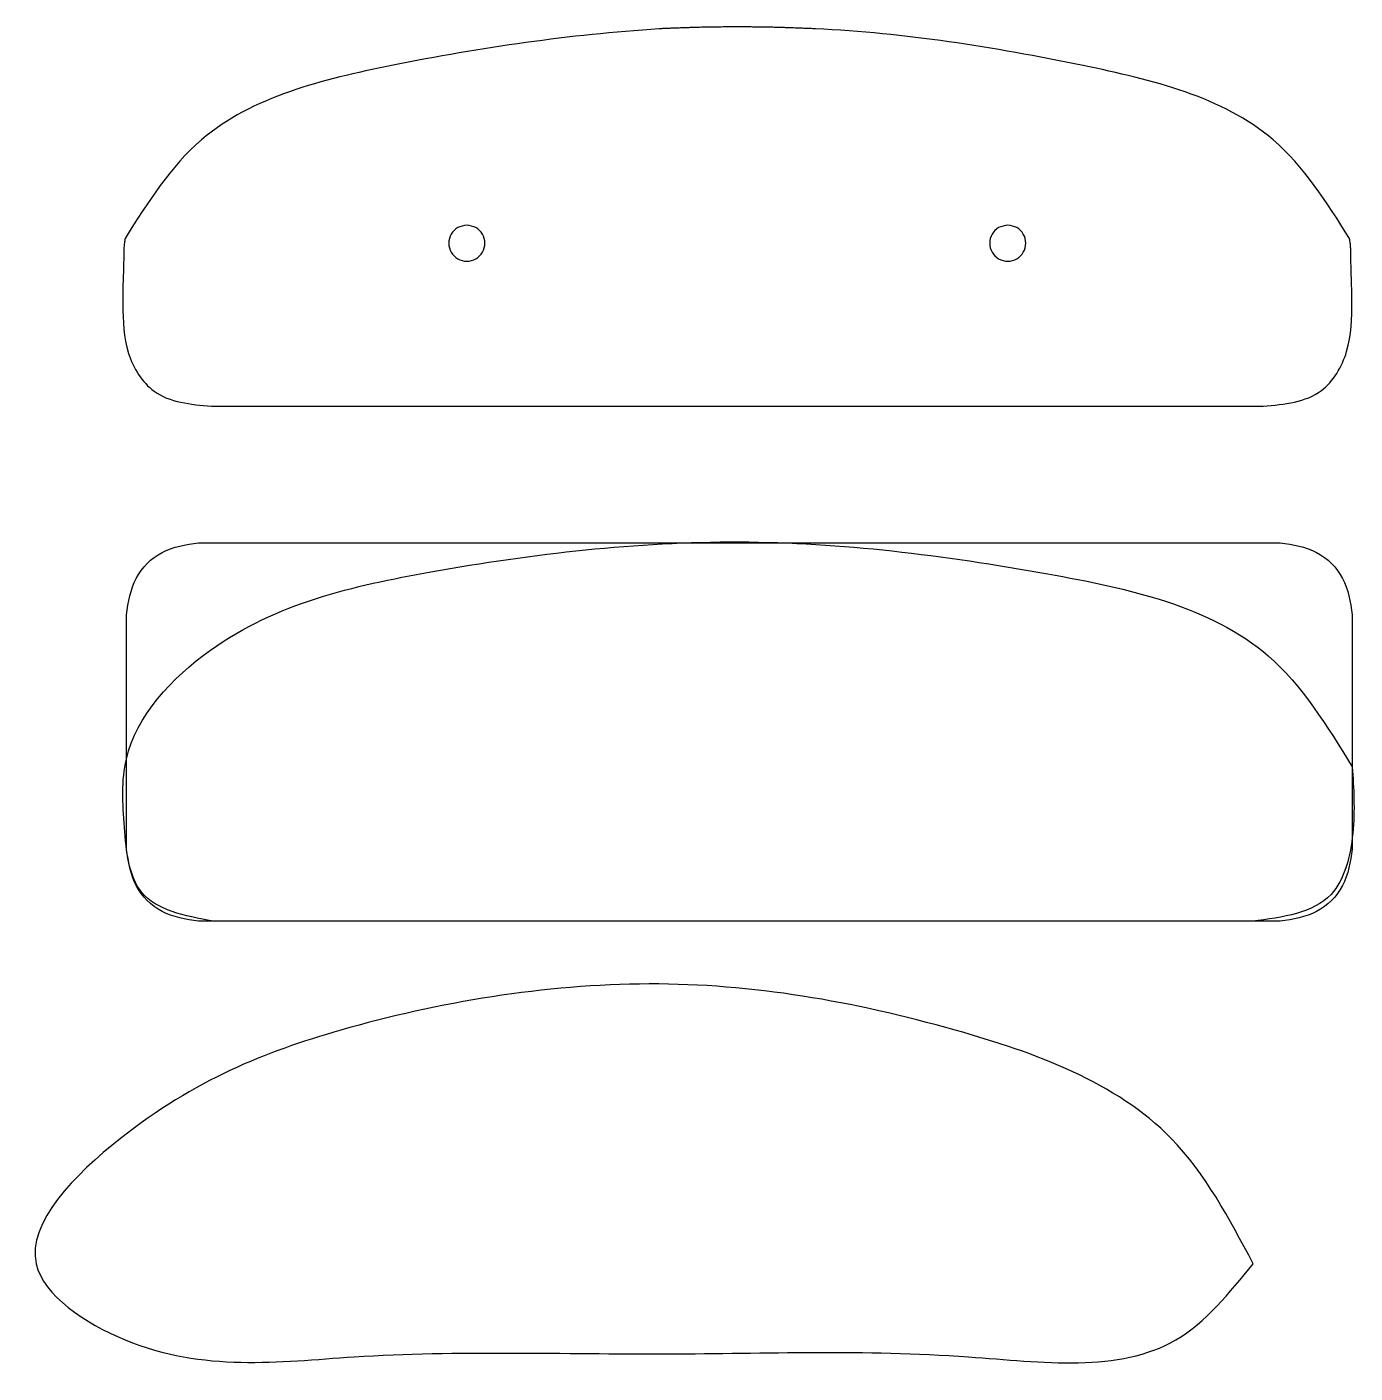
# Model space of a CAD drawing. Extents: x 64 to 211, y 48 to 197.
import ezdxf

# ---------------------------------------------------------------- set-up
doc = ezdxf.new("R2010")
doc.units = 0
doc.layers.add('Layer_1', color=7, linetype='CONTINUOUS')

msp = doc.modelspace()

# ---------------------------------------------------------------- linework, layer by layer
at = {"layer": 'Layer_1', "color": 1}
for points in [[(142.71625, 197.220623), (142.71625, 197.220623)], [(112.774236, 175.224928), (112.774236, 175.224928)], [(172.772917, 175.224928), (172.772917, 175.224928)], [(84.428542, 155.134234), (85.804375, 155.134234), (140.820069, 155.134234), (144.727083, 155.134234), (199.742778, 155.134234), (201.118611, 155.134234)], [(211, 115.129088), (211, 115.129088)], [(199.916391, 97.999998), (140.993801, 97.999998), (84.599955, 97.999998)], [(200.000001, 59.999999), (200.000001, 59.999999)]]:
    msp.add_lwpolyline(points, dxfattribs=at)
at = {"layer": 'Layer_1', "color": 7}
for points in [[(82.999995, 139.999999), (202.999998, 139.999999)], [(82.999995, 139.999999), (82.999995, 139.999999)], [(74.999997, 106), (74.999997, 131.999998)], [(210.999999, 131.999998), (210.999999, 106)], [(202.999998, 97.999999), (82.999995, 97.999999)]]:
    msp.add_lwpolyline(points, dxfattribs=at)
at = {"layer": 'Layer_1', "color": 1}
for points, knots in [([(142.71625, 197.220623), (142.134669, 197.218869), (140.974644, 197.21537), (139.240121, 197.185821), (138.010625, 197.158632), (137.283303, 197.1334), (137.054057, 197.123079), (136.78748, 197.113213), (136.483516, 197.103871), (136.1425, 197.092003), (135.738595, 197.077118), (135.271822, 197.060586), (134.742714, 197.039037), (134.378233, 197.028933), (134.178974, 197.015407), (134.143797, 197.011324), (124.148074, 196.341658), (107.237042, 193.92882), (84.069047, 188.315264), (77.387826, 177.753937), (74.850625, 173.743262)], [0, 0, 0, 0, 1.744728, 3.480043, 5.204244, 5.43401, 5.6633, 5.892672, 6.234281, 6.575622, 6.916337, 7.446822, 7.976798, 8.505042, 8.540442, 8.57586, 8.611249, 38.590369, 61.217426, 75.070974, 75.070974, 75.070974, 75.070974]), ([(210.696528, 173.743262), (208.159396, 177.756296), (201.478301, 188.323924), (178.307407, 193.855147), (161.235875, 196.575656), (150.872198, 197.03442), (150.304826, 197.057371), (149.806714, 197.077182), (149.378243, 197.092523), (149.019574, 197.10396), (148.709678, 197.112459), (148.44897, 197.123013), (148.237374, 197.133151), (148.084511, 197.140713), (147.99028, 197.141673), (147.955005, 197.140837), (147.752566, 197.143068), (147.382487, 197.158457), (146.844485, 197.172004), (146.472641, 197.184039), (146.267549, 197.185669), (146.229333, 197.185042), (146.023729, 197.186584), (145.650894, 197.196491), (145.109959, 197.204567), (144.737365, 197.211129), (144.533059, 197.211956), (144.497781, 197.211672), (144.280643, 197.212443), (143.881164, 197.217152), (143.299074, 197.219834), (142.910589, 197.22036), (142.71625, 197.220623)], [0, 0, 0, 0, 13.853293, 36.480244, 66.459424, 67.025852, 67.594068, 68.163043, 68.52134, 68.880306, 69.239595, 69.451368, 69.663044, 69.875151, 69.910409, 69.945719, 69.980988, 70.517713, 71.056762, 71.595555, 71.633723, 71.67203, 71.710209, 72.250528, 72.790874, 73.333208, 73.368449, 73.403791, 73.439041, 74.019862, 74.602302, 75.185319, 75.185319, 75.185319, 75.185319]), ([(112.774236, 175.224928), (113.126985, 175.169765), (113.822275, 175.061034), (114.58752, 174.264137), (114.871883, 173.225601), (114.58806, 172.176516), (113.820942, 171.415883), (112.774236, 171.135161), (111.72753, 171.415883), (110.960412, 172.176516), (110.676589, 173.225601), (110.960952, 174.264137), (111.726197, 175.061034), (112.421487, 175.169765), (112.774236, 175.224928)], [0, 0, 0, 0, 1.046356, 2.062432, 3.108788, 4.152937, 5.166015, 6.211775, 7.257535, 8.270613, 9.314762, 10.361118, 11.377194, 12.42355, 12.42355, 12.42355, 12.42355]), ([(172.772917, 175.224928), (173.125666, 175.169765), (173.820956, 175.061034), (174.586201, 174.264137), (174.870564, 173.225601), (174.586741, 172.176516), (173.819623, 171.415883), (172.772917, 171.135161), (171.726211, 171.415883), (170.959093, 172.176516), (170.67527, 173.225601), (170.959632, 174.264137), (171.724878, 175.061034), (172.420168, 175.169765), (172.772917, 175.224928)], [0, 0, 0, 0, 1.046356, 2.062432, 3.108788, 4.152937, 5.166015, 6.211775, 7.257535, 8.270613, 9.314762, 10.361118, 11.377194, 12.42355, 12.42355, 12.42355, 12.42355]), ([(74.850625, 173.743262), (74.824539, 173.579309), (74.772496, 173.252216), (74.727467, 172.757298), (74.70982, 171.816543), (74.689729, 170.388405), (74.603813, 168.452043), (74.603725, 167.124342), (74.603681, 166.449581)], [0, 0, 0, 0, 0.497969, 0.993469, 1.489236, 3.320044, 5.278631, 7.302675, 7.302675, 7.302675, 7.302675]), ([(201.118611, 155.134234), (203.479149, 155.355956), (207.662544, 155.748896), (210.899584, 161.316393), (210.937638, 164.923517), (210.943481, 166.796485), (210.943462, 166.799425), (210.943478, 166.802361), (210.943459, 166.805299), (210.943487, 166.808238), (210.940314, 167.443129), (210.93032, 168.688788), (210.852246, 170.50459), (210.83936, 171.851393), (210.817477, 172.748269), (210.779087, 173.235309), (210.70767, 173.55667), (210.695905, 173.72564), (210.697152, 173.734438), (210.696734, 173.740344), (210.696528, 173.743262)], [0, 0, 0, 0, 6.680095, 11.838604, 17.451627, 17.454578, 17.457514, 17.460446, 17.463385, 17.466327, 17.469266, 19.36806, 21.202906, 22.921055, 23.407985, 23.894742, 24.383854, 24.392626, 24.401593, 24.410346, 24.410346, 24.410346, 24.410346]), ([(74.603681, 166.449581), (74.639226, 164.615116), (74.707558, 161.088588), (78.012331, 155.714861), (82.111117, 155.343946), (84.428542, 155.134234)], [0, 0, 0, 0, 5.481747, 10.537971, 17.115759, 17.115759, 17.115759, 17.115759]), ([(84.599955, 97.999998), (81.466879, 98.604194), (75.59349, 99.736844), (74.702159, 108.632324), (74.180678, 118.686413), (86.651368, 132.181079), (111.492391, 137.776989), (143.17864, 141.4615), (173.968204, 137.5562), (200.737701, 131.794169), (208.217571, 119.64751), (211, 115.129088)], [0, 0, 0, 0, 8.525853, 15.982904, 23.572965, 38.845586, 64.789066, 99.161828, 133.557158, 159.643865, 175.095767, 175.095767, 175.095767, 175.095767]), ([(211, 115.129088), (211.152554, 112.726464), (211.454393, 107.972679), (209.336142, 99.231663), (203.302608, 98.442757), (199.916391, 97.999998)], [0, 0, 0, 0, 7.361341, 14.565006, 23.779298, 23.779298, 23.779298, 23.779298]), ([(200.000001, 59.999999), (197.356345, 56.745215), (189.634528, 47.238365), (164.064451, 50.850615), (134.927593, 49.536166), (103.074327, 50.729209), (79.427629, 47.369876), (59.868691, 60.430344), (77.868032, 78.53712), (100.13727, 87.39155), (133.267958, 93.029882), (164.285283, 87.599317), (190.401094, 78.116842), (197.345512, 65.010043), (200.000001, 59.999999)], [0, 0, 0, 0, 12.016932, 35.100085, 68.53558, 103.267313, 128.750518, 141.722865, 158.459178, 185.706473, 220.300286, 254.637725, 281.453814, 298.046859, 298.046859, 298.046859, 298.046859])]:
    msp.add_open_spline(points, degree=3, knots=knots, dxfattribs=at)
at = {"layer": 'Layer_1', "color": 7}
for points, knots in [([(74.999997, 131.999998), (75.21831, 133.404018), (75.647978, 136.167312), (78.832683, 139.352018), (81.595976, 139.781686), (82.999995, 139.999999)], [0, 0, 0, 0, 4.187967, 8.242465, 12.43043, 12.43043, 12.43043, 12.43043]), ([(202.999998, 139.999999), (204.404017, 139.781687), (207.167311, 139.352018), (210.352018, 136.167312), (210.781686, 133.404018), (210.999999, 131.999998)], [0, 0, 0, 0, 4.187967, 8.242465, 12.430432, 12.430432, 12.430432, 12.430432]), ([(82.999995, 97.999999), (81.595976, 98.218312), (78.832683, 98.64798), (75.647978, 101.832686), (75.21831, 104.59598), (74.999997, 106)], [0, 0, 0, 0, 4.187965, 8.242463, 12.43043, 12.43043, 12.43043, 12.43043]), ([(210.999999, 106), (210.781686, 104.59598), (210.352018, 101.832686), (207.167311, 98.64798), (204.404017, 98.218312), (202.999998, 97.999999)], [0, 0, 0, 0, 4.187967, 8.242465, 12.430432, 12.430432, 12.430432, 12.430432])]:
    msp.add_open_spline(points, degree=3, knots=knots, dxfattribs=at)

doc.saveas('drawing.dxf')
